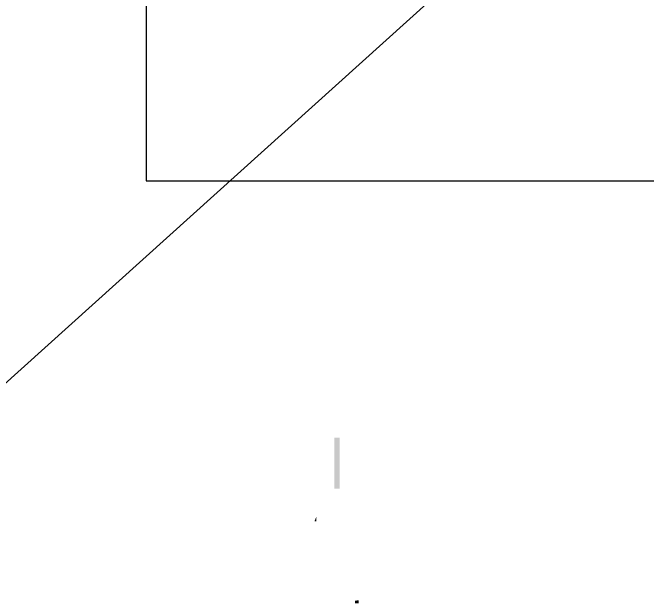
# Model space of a CAD drawing. Header units: millimetres. Extents: x 2061841 to 105821645, y -77612 to 48520811.
# Drawn here: x 105281648 to 105331148, y 48388759 to 48434796 of the extents above; entities that cross this region are included whole.
import ezdxf

# ---------------------------------------------------------------- set-up
doc = ezdxf.new("R2010")
doc.units = ezdxf.units.MM
doc.header["$LTSCALE"] = 10
doc.header["$MEASUREMENT"] = 0
for name, color, linetype in [('AS-COLS', 2, 'Continuous'), ('BORDER', 5, 'Continuous'), ('S-OPENING', 6, 'Continuous')]:
    doc.layers.add(name, color=color, linetype=linetype)
doc.layers.add('S-STRCOL HATCH', color=33, linetype='Continuous', lineweight=9)

# ---------------------------------------------------------------- blocks, each defined once
blk = doc.blocks.new('TOWER-A TYPICAL FLOOR FRAMING PLAN N')
at = {"layer": 'S-STRCOL HATCH'}
h = blk.add_hatch(color=256, dxfattribs=at)
h.dxf.hatch_style = 1
edge = h.paths.add_edge_path()
edge.add_line((102544143.4, 48499483.3), (102544143.4, 48499683.3))
edge.add_line((102544143.4, 48499683.3), (102543743.4, 48499683.3))
edge.add_line((102543743.4, 48499683.3), (102543743.4, 48495722.1))
edge.add_line((102543743.4, 48495722.1), (102544143.4, 48495722.1))
edge.add_line((102544143.4, 48495722.1), (102544143.4, 48499383.3))
h = blk.add_hatch(color=256, dxfattribs=at)
h.dxf.hatch_style = 1
edge = h.paths.add_edge_path()
edge.add_line((102542328.3, 48493513.3), (102542328.3, 48493173.3))
edge.add_line((102542328.3, 48493173.3), (102542188.2, 48493173.3))
h = blk.add_hatch(color=256, dxfattribs=at)
h.dxf.hatch_style = 1
edge = h.paths.add_edge_path()
edge.add_line((102545344.1, 48486973.6), (102545344.1, 48486773.6))
edge.add_line((102545344.1, 48486773.6), (102545644.1, 48486773.6))
edge.add_line((102545644.1, 48486773.6), (102545644.1, 48487013.6))
at = {"layer": 'AS-COLS', "color": 6}
blk.add_line((102617648.5, 48593639), (102510387.1, 48496984.7), dxfattribs=at)
at = {"layer": 'BORDER', "elevation": 101.1}
blk.add_lwpolyline([(102529069.4, 48519700.4), (102613169.4, 48519700.4), (102613169.4, 48579100.4), (102529069.4, 48579100.4)], close=True, dxfattribs=at)

msp = doc.modelspace()

# ---------------------------------------------------------------- block references
at = {"layer": 'S-OPENING'}
msp.add_blockref('TOWER-A TYPICAL FLOOR FRAMING PLAN N', (2763000.3, -98014.7), dxfattribs=at)

doc.saveas('drawing.dxf')
